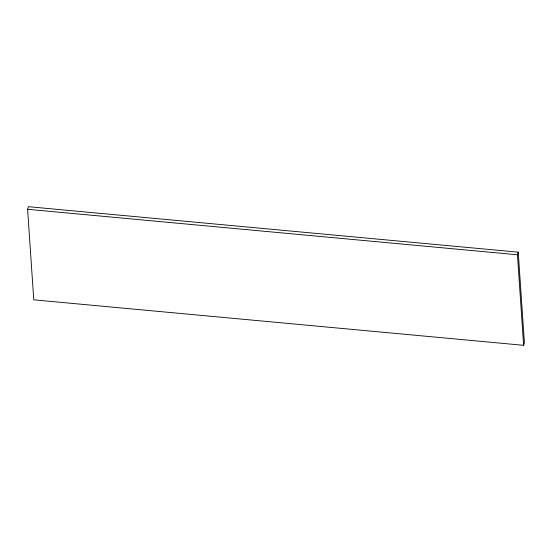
<?xml version="1.0" encoding="UTF-8"?>
<svg xmlns="http://www.w3.org/2000/svg" width="552" height="552" viewBox="0 0 552 552"><rect width="100%" height="100%" fill="white"/><g stroke="black" fill="none" stroke-linecap="round" stroke-linejoin="round"><path stroke-width="0.83" d="M27.6 209.298L28.387 206.689L518.224 252.167L524.4 342.702L523.613 345.31L33.776 299.833L27.6 209.298L517.445 254.769L518.224 252.167M517.445 254.769L523.613 345.31"/></g></svg>
